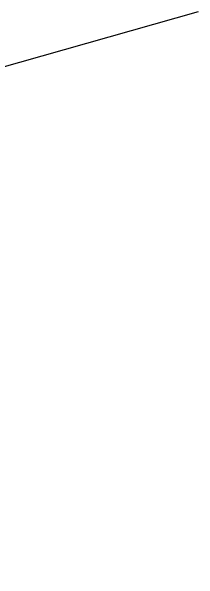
# Model space of a CAD drawing. Header units: metres. Extents: x 292889 to 323604, y 7400965 to 7462856.
# Drawn here: x 298761.637 to 298761.997, y 7450656.711 to 7450657.803 of the extents above; entities that cross this region are included whole.
import ezdxf

# ---------------------------------------------------------------- set-up
doc = ezdxf.new("R2010")
doc.units = ezdxf.units.M
doc.header["$LTSCALE"] = 10
doc.linetypes.add('DASHED2', pattern=[0.375, 0.25, -0.125])
doc.layers.get('0').update_dxf_attribs({"linetype": 'DASHED2'})
doc.layers.add('ACAD-Trecho total_TIC_02_ESTACAS_GERAL$0$U-HZ-TRAÇO', color=3, linetype='ACAD-Trecho total_TIC_02_ESTACAS_GERAL$0$TIC_LINE')
doc.styles.add('ACAD-Trecho total_TIC_02_ESTACAS_GERAL$0$Standard', font='arial.ttf')
doc.linetypes.add('ACAD-Trecho total_TIC_02_ESTACAS_GERAL$0$TIC_LINE', pattern='A,3.5,-0.25,["TIC",ACAD-Trecho total_TIC_02_ESTACAS_GERAL$0$Standard,S=0.175,R=0,X=-0.05,Y=-0.1],-0.5', length=4.25)

# ---------------------------------------------------------------- blocks, each defined once
blk = doc.blocks.new('ACAD-Trecho total_TIC_02_ESTACAS_GERAL$0$AeccTickLine')
at = {"layer": 'ACAD-Trecho total_TIC_02_ESTACAS_GERAL$0$U-HZ-TRAÇO', "lineweight": -2}
blk.add_line((0, 1), (0, -1), dxfattribs=at)
blk = doc.blocks.new('ACAD-Trecho total_TIC_02_ESTACAS_GERAL')
at = {"layer": 'ACAD-Trecho total_TIC_02_ESTACAS_GERAL$0$U-HZ-TRAÇO', "linetype": 'Continuous', "lineweight": -3, "xscale": 2, "yscale": 2, "zscale": 2, "rotation": 105.8476657337757}
blk.add_blockref('ACAD-Trecho total_TIC_02_ESTACAS_GERAL$0$AeccTickLine', (298760.0733, 7450657.2567), dxfattribs=at)

msp = doc.modelspace()

# ---------------------------------------------------------------- block references
at = {"linetype": 'ByBlock'}
msp.add_blockref('ACAD-Trecho total_TIC_02_ESTACAS_GERAL', (0, 0), dxfattribs=at)

doc.saveas('drawing.dxf')
